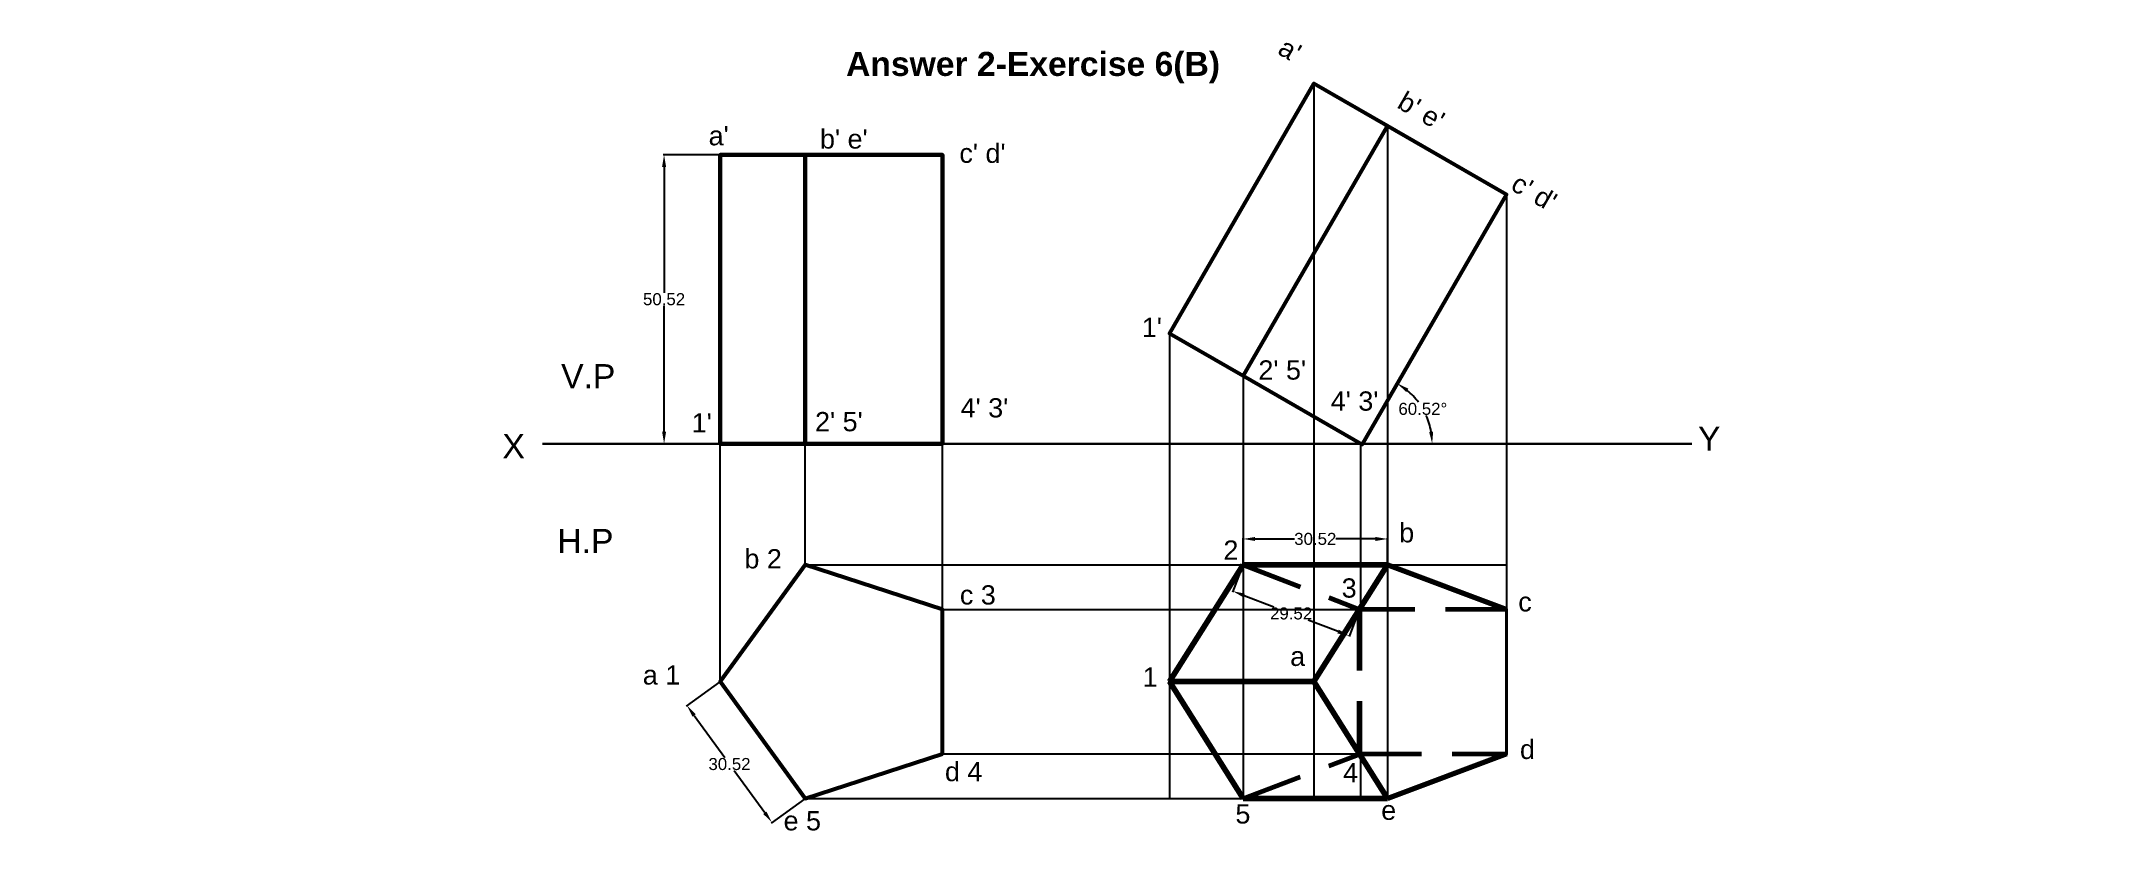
# Model space of a CAD drawing. Header units: millimetres. Extents: x 18 to 447, y 98 to 262.
import ezdxf

# ---------------------------------------------------------------- set-up
doc = ezdxf.new("R2010")
doc.units = ezdxf.units.MM
doc.linetypes.add('HIDDENX2', pattern=[19.05, 12.7, -6.35])
doc.layers.add('thick continuous', color=7, linetype='Continuous', lineweight=30)
doc.styles.get("Standard").update_dxf_attribs({"font": 'arial.ttf'})
doc.dimstyles.get("Standard").update_dxf_attribs({"dimtxt": 2.5, "dimasz": 2.5, "dimexe": 0.18, "dimexo": 0.0625, "dimgap": 0.09, "dimtad": 0, "dimtih": 1, "dimtoh": 1, "dimdec": 1, "dimzin": 0, "dimdsep": 46, "dimtxsty": 'Standard', "dimcen": 0.09, "dimadec": 0, "dimazin": 0, "dimtfac": 1, "dimtdec": 1, "dimtofl": 0, "dimtmove": 0, "dimatfit": 3, "dimfxl": 1, "dimtolj": 1, "dimtzin": 0, "dimarcsym": 0})

# ---------------------------------------------------------------- blocks, each defined once
blk = doc.blocks.new('*D1')
at = {"layer": 'Defpoints', "color": 0}
for p in [(321.93, 230.34), (305.63, 183.51), (17.77, 178.57), (291.94, 178.37), (447.34, 178.57)]:
    blk.add_point(p, dxfattribs=at)
at = {"layer": 'thick continuous', "color": 0, "lineweight": -2}
for start, end in [(36.5699, 50.0839), (9.9281, 23.8522)]:
    blk.add_arc((292.05, 178.57), 14.45, start, end, dxfattribs=at)
at = {"layer": 'thick continuous', "color": 0}
for points in [[(301.56, 189.99), (301.08, 189.31), (299.27, 191.08)], [(305.87, 181.02), (306.7, 181.1), (306.5, 178.57)]]:
    blk.add_solid(points, dxfattribs=at)
at = {"layer": 'thick continuous', "color": 0, "linetype": 'ByBlock', "insert": (304.56, 185.79), "char_height": 2.5, "attachment_point": 5}
blk.add_mtext('60.52°', dxfattribs=at)
blk = doc.blocks.new('*D4')
at = {"layer": 'Defpoints', "color": 0}
for p in [(158.68, 238.57), (147.04, 178.57), (158.68, 178.57)]:
    blk.add_point(p, dxfattribs=at)
at = {"layer": 'thick continuous', "color": 0, "linetype": 'ByBlock', "lineweight": -2}
for p, q in [((158.62, 238.57), (146.86, 238.57)), ((147.04, 236.07), (147.04, 209.94)), ((147.04, 181.07), (147.04, 207.2)), ((158.62, 178.57), (146.86, 178.57))]:
    blk.add_line(p, q, dxfattribs=at)
at = {"layer": 'thick continuous', "color": 0}
for points in [[(147.46, 236.07), (146.63, 236.07), (147.04, 238.57)], [(146.63, 181.07), (147.46, 181.07), (147.04, 178.57)]]:
    blk.add_solid(points, dxfattribs=at)
at = {"layer": 'thick continuous', "color": 0, "linetype": 'ByBlock', "lineweight": -3, "insert": (147.04, 208.57), "char_height": 2.5, "attachment_point": 5}
blk.add_mtext('\\A1;50.52', dxfattribs=at)
blk = doc.blocks.new('*D5')
at = {"layer": 'Defpoints', "color": 0}
for p in [(158.68, 129.14), (176.31, 104.87), (169.44, 99.88)]:
    blk.add_point(p, dxfattribs=at)
at = {"layer": 'thick continuous', "color": 0, "linetype": 'ByBlock', "lineweight": -2}
for p, q in [((158.63, 129.1), (151.66, 124.04)), ((153.27, 122.12), (159.63, 113.38)), ((167.97, 101.9), (161.61, 110.64)), ((176.26, 104.83), (169.29, 99.77))]:
    blk.add_line(p, q, dxfattribs=at)
at = {"layer": 'thick continuous', "color": 0}
for points in [[(153.61, 122.37), (152.94, 121.88), (151.8, 124.15)], [(167.63, 101.65), (168.31, 102.14), (169.44, 99.88)]]:
    blk.add_solid(points, dxfattribs=at)
at = {"layer": 'thick continuous', "color": 0, "linetype": 'ByBlock', "lineweight": -3, "insert": (160.62, 112.01), "char_height": 2.5, "attachment_point": 5}
blk.add_mtext('\\A1;30.52', dxfattribs=at)
blk = doc.blocks.new('*D6')
at = {"layer": 'Defpoints', "color": 0}
for p in [(297.23, 158.78), (267.23, 153.41), (297.23, 153.41)]:
    blk.add_point(p, dxfattribs=at)
at = {"layer": 'thick continuous', "color": 0, "linetype": 'ByBlock', "lineweight": -2}
for p, q in [((267.23, 153.47), (267.23, 158.96)), ((297.23, 153.47), (297.23, 158.96)), ((269.73, 158.78), (277.93, 158.78)), ((294.73, 158.78), (286.52, 158.78))]:
    blk.add_line(p, q, dxfattribs=at)
at = {"layer": 'thick continuous', "color": 0}
for points in [[(269.73, 159.19), (269.73, 158.36), (267.23, 158.78)], [(294.73, 158.36), (294.73, 159.19), (297.23, 158.78)]]:
    blk.add_solid(points, dxfattribs=at)
at = {"layer": 'thick continuous', "color": 0, "linetype": 'ByBlock', "lineweight": -3, "insert": (282.23, 158.78), "char_height": 2.5, "attachment_point": 5}
blk.add_mtext('\\A1;30.52', dxfattribs=at)
blk = doc.blocks.new('*D7')
at = {"layer": 'Defpoints', "color": 0}
for p in [(267.23, 153.41), (291.4, 144.14), (289.29, 138.66)]:
    blk.add_point(p, dxfattribs=at)
at = {"layer": 'thick continuous', "color": 0, "linetype": 'ByBlock', "lineweight": -2}
for p, q in [((267.21, 153.35), (265.06, 147.76)), ((267.46, 147.03), (273.65, 144.66)), ((286.96, 139.55), (280.77, 141.93)), ((291.37, 144.08), (289.23, 138.49))]:
    blk.add_line(p, q, dxfattribs=at)
at = {"layer": 'thick continuous', "color": 0}
for points in [[(267.61, 147.42), (267.31, 146.64), (265.13, 147.93)], [(286.81, 139.16), (287.11, 139.94), (289.29, 138.66)]]:
    blk.add_solid(points, dxfattribs=at)
at = {"layer": 'thick continuous', "color": 0, "linetype": 'ByBlock', "lineweight": -3, "insert": (277.21, 143.29), "char_height": 2.5, "attachment_point": 5}
blk.add_mtext('\\A1;29.52', dxfattribs=at)

msp = doc.modelspace()

# ---------------------------------------------------------------- linework, layer by layer
at = {"layer": 'thick continuous', "lineweight": -3}
for p, q in [((281.96, 253.42), (281.96, 104.87)), ((297.23, 244.6), (297.23, 104.87)), ((158.68, 129.14), (158.68, 238.57)), ((176.31, 153.41), (176.31, 238.57)), ((321.93, 230.34), (321.93, 114.14)), ((251.96, 201.45), (251.96, 104.87)), ((267.23, 192.64), (267.23, 104.87)), ((204.84, 144.14), (204.84, 178.57)), ((291.59, 178.57), (291.59, 144.14)), ((176.31, 153.41), (321.93, 153.41)), ((204.84, 144.14), (297.23, 144.14)), ((204.84, 114.14), (297.23, 114.14)), ((291.59, 114.14), (291.59, 104.87)), ((176.31, 104.87), (297.23, 104.87))]:
    msp.add_line(p, q, dxfattribs=at)
at = {"layer": 'thick continuous'}
for p, q in [((360.37, 178.57), (121.79, 178.57)), ((288.61, 178.68), (288.61, 178.57)), ((251.96, 129.14), (267.23, 153.41)), ((321.93, 144.14), (321.93, 114.14))]:
    msp.add_line(p, q, dxfattribs=at)
at = {"layer": 'thick continuous', "lineweight": 100}
for p, q in [((251.96, 129.14), (267.23, 153.41)), ((267.23, 153.41), (297.23, 153.41)), ((281.96, 129.14), (297.23, 153.41)), ((297.23, 153.41), (321.93, 144.14)), ((267.23, 104.87), (251.96, 129.14)), ((251.96, 129.14), (281.96, 129.14)), ((297.23, 104.87), (281.96, 129.14)), ((321.93, 114.14), (297.23, 104.87)), ((297.23, 104.87), (267.23, 104.87))]:
    msp.add_line(p, q, dxfattribs=at)
at = {"layer": 'thick continuous', "linetype": 'HIDDENX2', "lineweight": 60}
for p, q in [((267.23, 153.41), (291.4, 144.14)), ((321.93, 144.14), (291.4, 144.14)), ((267.23, 104.87), (291.59, 114.14)), ((291.59, 114.14), (321.93, 114.14))]:
    msp.add_line(p, q, dxfattribs=at)
at = {"layer": 'thick continuous', "linetype": 'HIDDENX2', "lineweight": 100}
msp.add_line((291.4, 144.14), (291.4, 114.14), dxfattribs=at)
at = {"layer": 'thick continuous', "lineweight": 40}
msp.add_line((321.93, 114.14), (321.93, 144.14), dxfattribs=at)
at = {"layer": 'thick continuous', "lineweight": 53}
for points in [[(251.96, 201.45), (281.96, 253.42), (321.93, 230.34), (291.94, 178.37), (251.96, 201.45), (281.96, 253.42), (321.93, 230.34), (291.94, 178.37), (267.23, 192.64), (297.23, 244.6), (281.96, 253.42), (251.96, 201.45), (267.23, 192.64), (291.94, 178.37), (321.93, 230.34), (297.23, 244.6), (281.96, 253.42), (281.96, 253.42), (251.96, 201.45), (267.23, 192.64), (291.94, 178.37), (321.93, 230.34), (297.23, 244.6), (267.23, 192.64), (251.96, 201.45), (281.96, 253.42)], [(158.68, 178.57), (158.68, 238.57), (204.83, 238.57), (204.84, 178.57), (158.68, 178.57), (158.68, 238.57), (204.83, 238.57), (204.84, 178.57), (176.31, 178.57), (176.31, 238.57), (158.68, 238.57), (158.68, 178.57), (176.31, 178.57), (204.84, 178.57), (204.83, 238.57), (176.31, 238.57), (158.68, 238.57), (158.68, 238.57), (158.68, 178.57), (176.31, 178.57), (204.84, 178.57), (204.83, 238.57), (176.31, 238.57), (176.31, 178.57), (158.68, 178.57), (158.68, 238.57)]]:
    msp.add_lwpolyline(points, dxfattribs=at)
msp.add_lwpolyline([(204.84, 114.14), (204.84, 144.14), (176.31, 153.41), (158.68, 129.14), (176.31, 104.87)], close=True, dxfattribs=at)
at = {"layer": 'thick continuous'}
for p in [(267.23, 153.41), (291.59, 153.41), (297.23, 153.41), (291.59, 144.14), (321.93, 144.14), (251.96, 129.14), (281.96, 129.14), (291.59, 114.14), (321.93, 114.14), (267.23, 104.87), (297.23, 104.87)]:
    msp.add_point(p, dxfattribs=at)

# ---------------------------------------------------------------- texts
at = {"layer": 'thick continuous', "char_height": 4, "attachment_point": 1, "rotation": 330}
for s, insert in [("a'", (276.17, 263.15)), ("b' e'", (300.96, 251.95)), ("c' d'", (324.54, 234.92))]:
    msp.add_mtext_dynamic_manual_height_columns(s, width=14.5884, gutter_width=12.5, heights=[0], dxfattribs=dict(at, insert=insert))
at = {"layer": 'thick continuous', "attachment_point": 1}
for s, width, gutter_width, insert, char_height in [('{\\fArial|b1|i0|c0|p34;Answer 2-Exercise 6(B)}', 89.1627, 89.16, (184.82, 259.96), 5), ("a'", 14.5884, 12.5, (156.29, 244.55), 4), ("b' e'", 14.5884, 12.5, (179.41, 243.87), 4), ("c' d'", 14.5884, 12.5, (208.35, 240.91), 4), ("1'", 14.5884, 12.5, (246.22, 204.72), 4), ('V.P', 41.1178, 12.5, (125.67, 195.09), 5), ("2' 5'", 14.5884, 12.5, (270.42, 195.88), 4), ("4' 3'", 14.5884, 12.5, (285.44, 189.43), 4), ("1'", 14.5884, 12.5, (152.78, 184.9), 4), ("2' 5'", 14.5884, 12.5, (178.38, 185.15), 4), ("4' 3'", 14.5884, 12.5, (208.6, 188.02), 4), ('H.P', 41.1178, 12.5, (124.89, 160.86), 5), ('b', 14.5884, 12.5, (299.66, 162.07), 4), ('b 2', 14.5884, 12.5, (163.72, 156.66), 4), ('2', 14.5884, 12.5, (263.16, 158.47), 4), ('3', 14.5884, 12.5, (287.71, 150.59), 4), ('c 3', 14.5884, 12.5, (208.45, 149.16), 4), ('c', 14.5884, 12.5, (324.37, 147.72), 4), ('a', 14.5884, 12.5, (277.02, 136.4), 4), ('a 1', 14.5884, 12.5, (142.63, 132.53), 4), ('1', 14.5884, 12.5, (246.38, 132.11), 4), ('d', 14.5884, 12.5, (324.72, 117.07), 4), ('d 4', 14.5884, 12.5, (205.35, 112.46), 4), ('4', 14.5884, 12.5, (288.01, 112.21), 4), ('5', 14.5884, 12.5, (265.65, 103.66), 4), ('e', 14.5884, 12.5, (295.92, 104.43), 4), ('e 5', 14.5884, 12.5, (171.85, 102.24), 4)]:
    msp.add_mtext_dynamic_manual_height_columns(s, width=width, gutter_width=gutter_width, heights=[0], dxfattribs=dict(at, insert=insert, char_height=char_height))
at = {"layer": 'thick continuous', "linetype": 'HIDDENX2', "char_height": 5, "attachment_point": 1}
for s, insert in [('X', (113.48, 180.55)), ('Y', (361.68, 182.13))]:
    msp.add_mtext_dynamic_manual_height_columns(s, width=13.5401, gutter_width=12.5, heights=[0], dxfattribs=dict(at, insert=insert))

# ---------------------------------------------------------------- dimensions: what is measured, and where the dimension line sits
at = {"layer": 'thick continuous', "linetype": 'ByBlock', "lineweight": -3}
dim = msp.add_linear_dim(base=(147.04, 178.57), p1=(158.68, 238.57), p2=(158.68, 178.57), angle=90, text='50.52', dimstyle='Standard', dxfattribs=at)
dim.commit()
dim.dimension.update_dxf_attribs({"geometry": '*D4', "text_midpoint": (147.04, 208.57)})
at = {"layer": 'thick continuous'}
dim = msp.add_angular_dim_2l(base=(305.63, 183.51), line1=((447.34, 178.57), (17.77, 178.57)), line2=((321.93, 230.34), (291.94, 178.37)), text='60.52°', dimstyle='Standard', dxfattribs=at)
dim.commit()
dim.dimension.update_dxf_attribs({"geometry": '*D1', "text_midpoint": (304.56, 185.79)})
at = {"layer": 'thick continuous', "linetype": 'ByBlock', "lineweight": -3}
dim = msp.add_linear_dim(base=(297.23, 158.78), p1=(267.23, 153.41), p2=(297.23, 153.41), text='30.52', dimstyle='Standard', dxfattribs=at)
dim.commit()
dim.dimension.update_dxf_attribs({"geometry": '*D6', "text_midpoint": (282.23, 158.78)})
for p1, p2, distance, text, picture, middle in [((267.23, 153.41), (291.4, 144.14), -5.87, '29.52', '*D7', (277.21, 143.29)), ((158.68, 129.14), (176.31, 104.87), -8.5, '30.52', '*D5', (160.62, 112.01))]:
    dim = msp.add_aligned_dim(p1=p1, p2=p2, distance=distance, text=text, dimstyle='Standard', dxfattribs=at)
    dim.commit()
    dim.dimension.update_dxf_attribs({"geometry": picture, "text_midpoint": middle})

doc.saveas('drawing.dxf')
